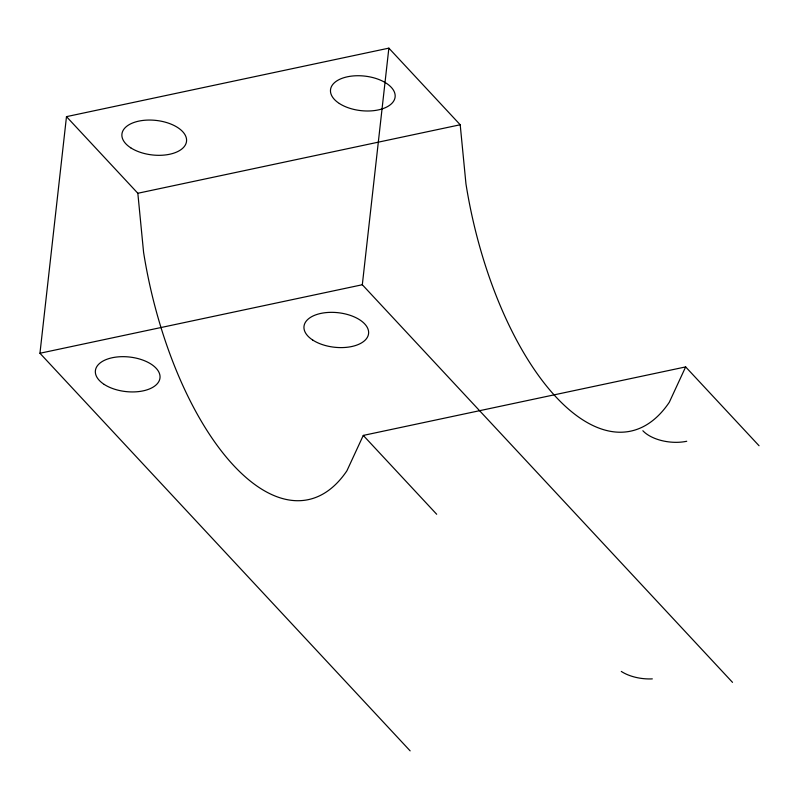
<?xml version="1.0" encoding="UTF-8"?>
<svg xmlns="http://www.w3.org/2000/svg" width="799" height="799" viewBox="0 0 799 799"><rect width="100%" height="100%" fill="white"/><g stroke="black" fill="none" stroke-linecap="round" stroke-linejoin="round"><path stroke-width="1.2" d="M410.137 750.86L39.95 353.258L66.487 116.644L388.863 48.14L460.204 124.764L465.957 183.86A247.37 110.492 78 0 0 669.302 402.267L685.652 366.911L759.05 445.742M732.513 682.356L362.317 284.744L388.863 48.14M685.652 366.911L363.275 435.415L346.926 470.771A247.37 110.492 78 0 1 143.59 252.364L137.837 193.268L66.487 116.644M137.837 193.268L460.204 124.764M39.95 353.258L362.317 284.744M363.275 435.415L436.683 514.256M652.314 678.88A32.499 17.368 6.4 0 1 621.292 671.44M686.74 441.268A32.499 17.368 6.4 0 1 642.865 430.741M312.799 340.094A32.499 17.368 6.4 0 0 367.3 337.408A32.499 17.368 6.4 0 0 328.739 312.409A32.499 17.368 6.4 0 0 312.799 340.094M104.21 384.429A32.499 17.368 6.4 0 0 158.711 381.742A32.499 17.368 6.4 0 0 120.15 356.734A32.499 17.368 6.4 0 0 104.21 384.429M130.746 147.815A32.499 17.368 6.4 0 0 185.248 145.128A32.499 17.368 6.4 0 0 146.686 120.12A32.499 17.368 6.4 0 0 130.746 147.815M339.335 103.49A32.499 17.368 6.4 0 0 393.837 100.804A32.499 17.368 6.4 0 0 355.285 75.795A32.499 17.368 6.4 0 0 339.335 103.49"/></g></svg>
